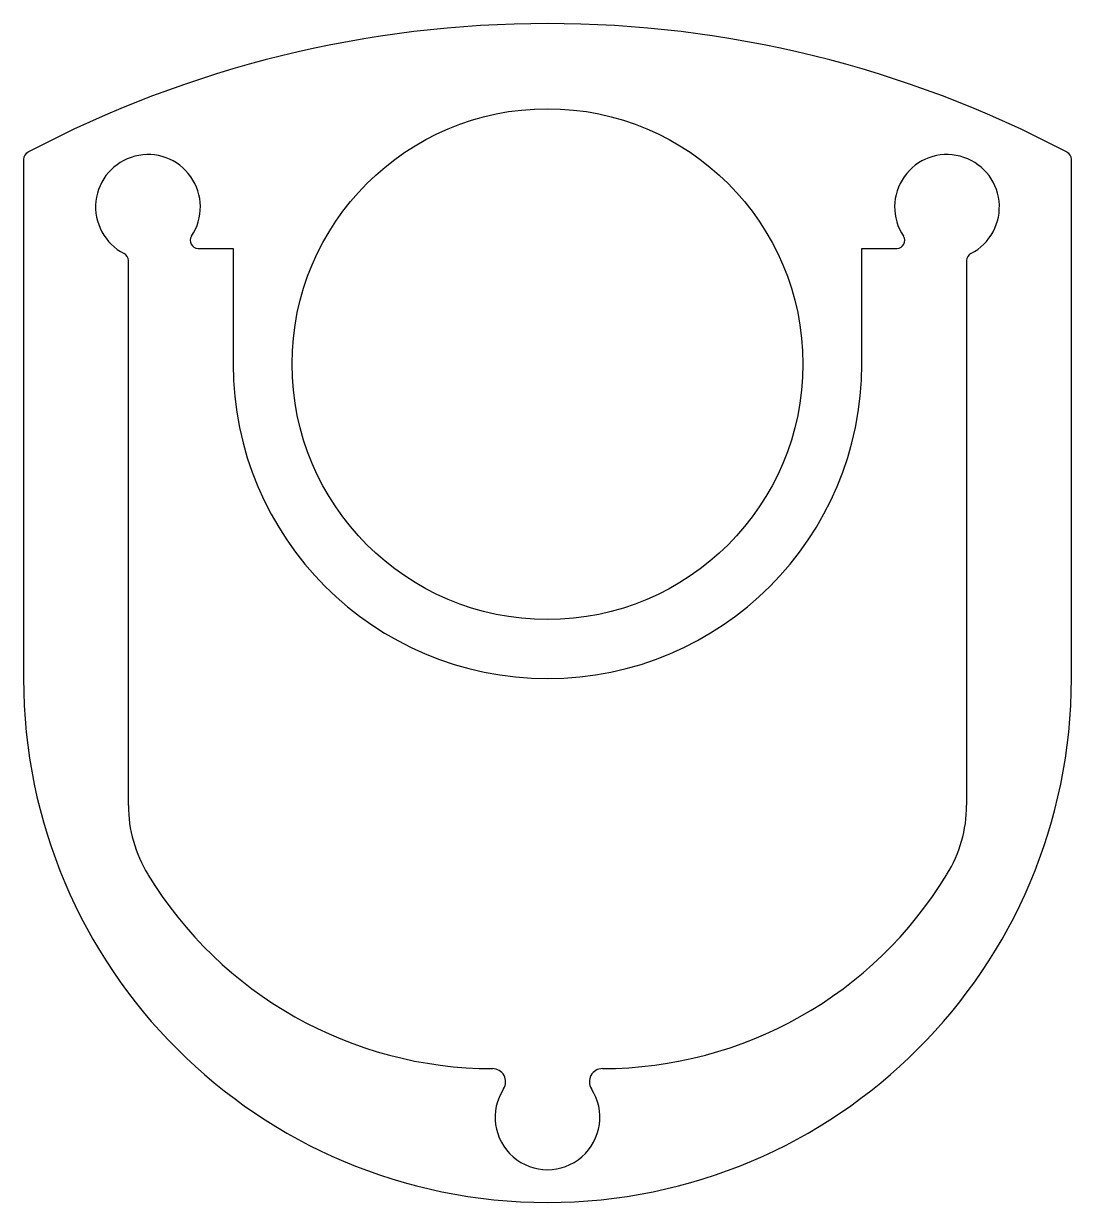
# Model space of a CAD drawing. Extents: x 2891.8 to 2931.8, y 678.9 to 723.9.
import ezdxf

# ---------------------------------------------------------------- set-up
doc = ezdxf.new("R2010")
doc.units = 0
doc.layers.get('0').update_dxf_attribs({"linetype": 'CONTINUOUS'})

msp = doc.modelspace()

# ---------------------------------------------------------------- linework, layer by layer
for p, q in [((2891.787, 718.719), (2891.787, 698.9)), ((2931.787, 698.9), (2931.787, 718.719)), ((2898.447, 715.317), (2899.787, 715.317)), ((2899.787, 715.317), (2899.787, 710.896)), ((2923.787, 710.9), (2923.787, 715.317)), ((2923.787, 715.317), (2925.128, 715.317)), ((2895.787, 694.057), (2895.787, 714.853)), ((2927.787, 714.853), (2927.787, 694.059))]:
    msp.add_line(p, q)
msp.add_circle((2911.787, 710.9), 9.75)
for centre, radius, start, end in [((2911.787, 681.4), 42.5, 62.1716, 117.8284), ((2892.087, 718.719), 0.3, 117.8284, 180), ((2896.537, 716.9), 2, 326.1159, 242.8371), ((2927.037, 716.9), 2, 297.1629, 213.8841), ((2931.487, 718.719), 0.3, 0, 62.1716), ((2898.447, 715.617), 0.3, 146.1159, 270), ((2925.128, 715.617), 0.3, 270, 33.8841), ((2895.487, 714.853), 0.3, 0, 62.8371), ((2928.087, 714.853), 0.3, 117.1629, 180), ((2911.787, 710.9), 12, 180.018, 0), ((2911.787, 698.9), 20, 180, 0), ((2900.787, 694.057), 5, 180, 211.7724), ((2922.787, 694.059), 5, 328.1953, 0), ((2909.696, 699.388), 15.382, 211.1826, 269.9709), ((2913.872, 699.4), 15.392, 270.0498, 328.7869), ((2909.688, 683.507), 0.5, 327.1216, 89.9709), ((2913.886, 683.508), 0.5, 90.0498, 212.905), ((2911.787, 682.15), 2, 147.1216, 32.905)]:
    msp.add_arc(centre, radius, start, end)

doc.saveas('drawing.dxf')
